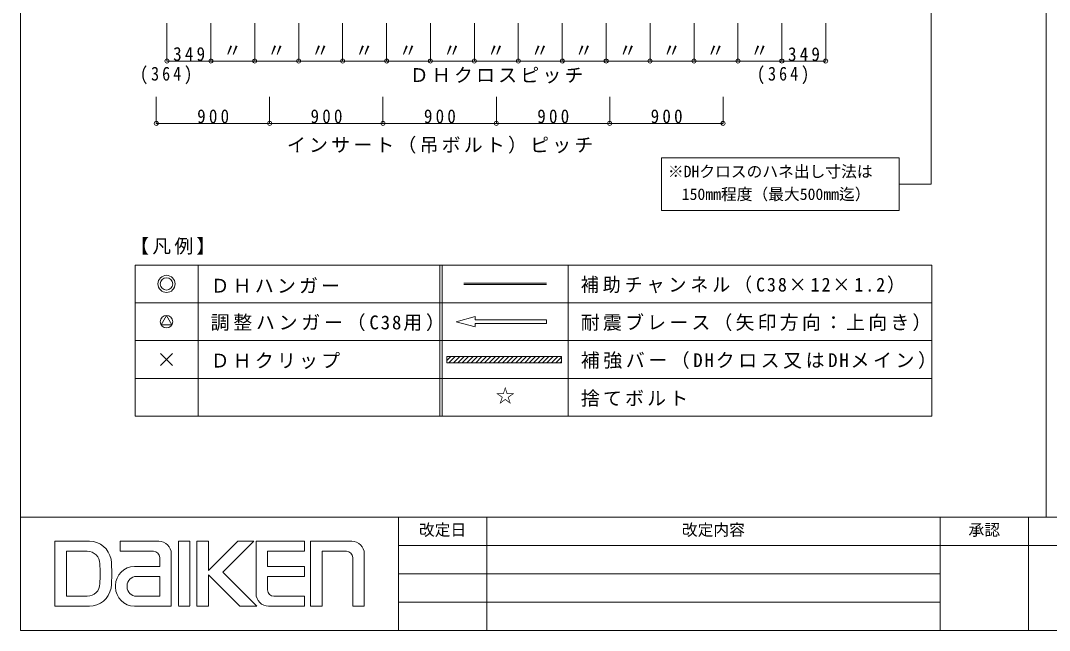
# Model space of a CAD drawing. Units: millimetres on the paper, enlarged 20 times, with parts at other scales. Extents: x -4155 to 4045, y -2866 to 2834.
# Drawn here: x -4155 to -888, y -2866 to -930 of the extents above; entities that cross this region are included whole.
import ezdxf
from ezdxf.enums import TextEntityAlignment as Align

# ---------------------------------------------------------------- set-up
doc = ezdxf.new("R2010")
doc.units = ezdxf.units.MM
doc.header["$LTSCALE"] = 20
for name, color, linetype, lineweight in [('0-3_文字', 7, 'Continuous', 9), ('F-0_図枠', 7, 'Continuous', 9), ('F-1_レイアウト', 7, 'Continuous', 9)]:
    doc.layers.add(name, color=color, linetype=linetype, lineweight=lineweight)
doc.styles.add('ＭＳ ゴシック', font='')
doc.styles.get('ＭＳ ゴシック').set_extended_font_data('MS Gothic')

msp = doc.modelspace()

# ---------------------------------------------------------------- linework, layer by layer
at = {"layer": '0-3_文字'}
for p, q in [((-1263.57, -828.18), (-1263.57, -1449.12)), ((-3690.03, -1058.22), (-3690.03, -938.22)), ((-3550.57, -1058.22), (-3550.57, -938.22)), ((-3411.11, -1058.22), (-3411.11, -938.22)), ((-3271.65, -1058.22), (-3271.65, -938.22)), ((-3132.19, -1058.22), (-3132.19, -938.22)), ((-2992.73, -1058.22), (-2992.73, -938.22)), ((-2853.27, -1058.22), (-2853.27, -938.22)), ((-2713.81, -1058.22), (-2713.81, -938.22)), ((-2574.35, -1058.22), (-2574.35, -938.22)), ((-2434.89, -1058.22), (-2434.89, -938.22)), ((-2295.43, -1058.22), (-2295.43, -938.22)), ((-2155.97, -1058.22), (-2155.97, -938.22)), ((-2016.51, -1058.22), (-2016.51, -938.22)), ((-1877.05, -1058.22), (-1877.05, -938.22)), ((-1737.59, -1058.22), (-1737.59, -938.22)), ((-1598.13, -1058.22), (-1598.13, -938.22)), ((-3690.03, -1058.22), (-1598.13, -1058.22)), ((-3724.08, -1256.06), (-3724.08, -1171.58)), ((-3364.08, -1256.06), (-3364.08, -1171.58)), ((-3724.08, -1256.06), (-3364.08, -1256.06)), ((-2119.43, -1365.12), (-1365.4, -1365.12)), ((-2119.43, -1365.12), (-2119.43, -1533.12)), ((-1365.4, -1365.12), (-1365.4, -1449.12)), ((-1263.57, -1449.12), (-1365.4, -1449.12)), ((-1365.4, -1449.12), (-1365.4, -1533.12)), ((-2119.43, -1533.12), (-1365.4, -1533.12)), ((-3791.38, -1705.65), (-1261.4, -1705.65)), ((-3791.38, -1705.65), (-1261.4, -1705.65)), ((-3791.38, -1705.65), (-3791.38, -2065.65)), ((-3791.38, -1705.65), (-3791.38, -2185.65)), ((-3591.38, -1705.65), (-3591.38, -2065.65)), ((-3591.38, -1705.65), (-3591.38, -2185.65)), ((-2823.86, -1705.65), (-2823.86, -2065.65)), ((-2823.86, -1705.65), (-2823.86, -2185.65)), ((-2815.86, -1705.65), (-2815.86, -2065.65)), ((-2815.86, -1705.65), (-2815.86, -2185.65)), ((-2415.86, -1705.65), (-2415.86, -2065.65)), ((-2415.86, -1705.65), (-2415.86, -2185.65)), ((-1261.4, -1705.65), (-1261.4, -2065.65)), ((-1261.4, -1705.65), (-1261.4, -2185.65)), ((-2747.31, -1763.65), (-2484.41, -1763.65)), ((-2747.31, -1763.65), (-2484.41, -1763.65)), ((-2747.31, -1767.65), (-2484.41, -1767.65)), ((-2747.31, -1767.65), (-2484.41, -1767.65)), ((-3791.38, -1825.65), (-1261.4, -1825.65)), ((-3791.38, -1825.65), (-1261.4, -1825.65)), ((-3691.38, -1865.87), (-3708.51, -1895.54)), ((-3691.38, -1865.87), (-3708.51, -1895.54)), ((-3674.25, -1895.54), (-3691.38, -1865.87)), ((-3674.25, -1895.54), (-3691.38, -1865.87)), ((-2772.23, -1885.7), (-2711.41, -1869.41)), ((-2772.23, -1885.7), (-2711.41, -1869.41)), ((-2772.23, -1885.7), (-2711.41, -1902)), ((-2772.23, -1885.7), (-2711.41, -1902)), ((-2711.41, -1869.41), (-2711.41, -1879.7)), ((-2711.41, -1869.41), (-2711.41, -1879.7)), ((-2711.41, -1879.7), (-2484.41, -1879.7)), ((-2711.41, -1879.7), (-2484.41, -1879.7)), ((-2711.21, -1891.7), (-2484.41, -1891.7)), ((-2711.21, -1901.23), (-2711.21, -1891.7)), ((-2711.21, -1891.7), (-2484.41, -1891.7)), ((-2711.21, -1901.23), (-2711.21, -1891.7)), ((-2484.41, -1879.7), (-2484.41, -1891.7)), ((-2484.41, -1879.7), (-2484.41, -1891.7)), ((-3708.51, -1895.54), (-3674.25, -1895.54)), ((-3708.51, -1895.54), (-3674.25, -1895.54)), ((-3791.38, -1945.65), (-1261.4, -1945.65)), ((-3791.38, -1945.65), (-1261.4, -1945.65)), ((-3710.65, -2024.91), (-3672.11, -1986.38)), ((-3710.65, -1986.38), (-3672.11, -2024.91)), ((-3710.65, -2024.91), (-3672.11, -1986.38)), ((-3710.65, -1986.38), (-3672.11, -2024.91)), ((-2800.85, -1996.39), (-2436.85, -1996.39)), ((-2800.85, -2016.39), (-2800.85, -1996.39)), ((-2800.85, -2008.51), (-2788.73, -1996.39)), ((-2800.85, -1996.39), (-2436.85, -1996.39)), ((-2800.85, -2016.39), (-2800.85, -1996.39)), ((-2800.85, -2008.51), (-2788.73, -1996.39)), ((-2436.85, -2016.39), (-2800.85, -2016.39)), ((-2436.85, -2016.39), (-2800.85, -2016.39)), ((-2794.59, -2016.39), (-2774.59, -1996.39)), ((-2794.59, -2016.39), (-2774.59, -1996.39)), ((-2791.09, -1996.39), (-2709.09, -1996.39)), ((-2791.09, -1996.39), (-2709.09, -1996.39)), ((-2780.44, -2016.39), (-2760.44, -1996.39)), ((-2780.44, -2016.39), (-2760.44, -1996.39)), ((-2766.3, -2016.39), (-2746.3, -1996.39)), ((-2766.3, -2016.39), (-2746.3, -1996.39)), ((-2752.16, -2016.39), (-2732.16, -1996.39)), ((-2752.16, -2016.39), (-2732.16, -1996.39)), ((-2499.09, -1996.39), (-2739.09, -1996.39)), ((-2499.09, -1996.39), (-2739.09, -1996.39)), ((-2738.02, -2016.39), (-2718.02, -1996.39)), ((-2738.02, -2016.39), (-2718.02, -1996.39)), ((-2723.88, -2016.39), (-2703.88, -1996.39)), ((-2723.88, -2016.39), (-2703.88, -1996.39)), ((-2709.73, -2016.39), (-2689.73, -1996.39)), ((-2709.73, -2016.39), (-2689.73, -1996.39)), ((-2695.59, -2016.39), (-2675.59, -1996.39)), ((-2695.59, -2016.39), (-2675.59, -1996.39)), ((-2681.45, -2016.39), (-2661.45, -1996.39)), ((-2681.45, -2016.39), (-2661.45, -1996.39)), ((-2667.31, -2016.39), (-2647.31, -1996.39)), ((-2667.31, -2016.39), (-2647.31, -1996.39)), ((-2653.16, -2016.39), (-2633.16, -1996.39)), ((-2653.16, -2016.39), (-2633.16, -1996.39)), ((-2639.02, -2016.39), (-2619.02, -1996.39)), ((-2639.02, -2016.39), (-2619.02, -1996.39)), ((-2624.88, -2016.39), (-2604.88, -1996.39)), ((-2624.88, -2016.39), (-2604.88, -1996.39)), ((-2610.74, -2016.39), (-2590.74, -1996.39)), ((-2610.74, -2016.39), (-2590.74, -1996.39)), ((-2596.6, -2016.39), (-2576.6, -1996.39)), ((-2596.6, -2016.39), (-2576.6, -1996.39)), ((-2582.45, -2016.39), (-2562.45, -1996.39)), ((-2582.45, -2016.39), (-2562.45, -1996.39)), ((-2568.31, -2016.39), (-2548.31, -1996.39)), ((-2568.31, -2016.39), (-2548.31, -1996.39)), ((-2554.17, -2016.39), (-2534.17, -1996.39)), ((-2554.17, -2016.39), (-2534.17, -1996.39)), ((-2540.03, -2016.39), (-2520.03, -1996.39)), ((-2540.03, -2016.39), (-2520.03, -1996.39)), ((-2529.09, -1996.39), (-2447.09, -1996.39)), ((-2529.09, -1996.39), (-2447.09, -1996.39)), ((-2525.89, -2016.39), (-2505.89, -1996.39)), ((-2525.89, -2016.39), (-2505.89, -1996.39)), ((-2511.74, -2016.39), (-2491.74, -1996.39)), ((-2511.74, -2016.39), (-2491.74, -1996.39)), ((-2497.6, -2016.39), (-2477.6, -1996.39)), ((-2497.6, -2016.39), (-2477.6, -1996.39)), ((-2483.46, -2016.39), (-2463.46, -1996.39)), ((-2483.46, -2016.39), (-2463.46, -1996.39)), ((-2469.32, -2016.39), (-2449.32, -1996.39)), ((-2469.32, -2016.39), (-2449.32, -1996.39)), ((-2455.18, -2016.39), (-2436.85, -1998.06)), ((-2455.18, -2016.39), (-2436.85, -1998.06)), ((-2441.03, -2016.39), (-2436.85, -2012.21)), ((-2441.03, -2016.39), (-2436.85, -2012.21)), ((-2436.85, -1996.39), (-2436.85, -2016.39)), ((-2436.85, -1996.39), (-2436.85, -2016.39)), ((-3791.38, -2065.65), (-1261.4, -2065.65)), ((-3791.38, -2065.65), (-1261.4, -2065.65)), ((-3791.38, -2185.65), (-1261.4, -2185.65))]:
    msp.add_line(p, q, dxfattribs=at)
for points in [[(-3364.08, -1256.06), (-3004.08, -1256.06), (-3004.08, -1171.58)], [(-3004.08, -1256.06), (-2644.08, -1256.06), (-2644.08, -1171.58)], [(-2644.08, -1256.06), (-2284.08, -1256.06), (-2284.08, -1171.58)], [(-2284.08, -1256.06), (-1924.08, -1256.06), (-1924.08, -1171.58)]]:
    msp.add_lwpolyline(points, dxfattribs=at)
for centre, radius in [((-3690.03, -1058.22), 6.38), ((-3550.57, -1058.22), 6.38), ((-3411.11, -1058.22), 6.38), ((-3271.65, -1058.22), 6.38), ((-3132.19, -1058.22), 6.38), ((-2992.73, -1058.22), 6.38), ((-2853.27, -1058.22), 6.38), ((-2713.81, -1058.22), 6.38), ((-2574.35, -1058.22), 6.38), ((-2434.89, -1058.22), 6.38), ((-2295.43, -1058.22), 6.38), ((-2155.97, -1058.22), 6.38), ((-2016.51, -1058.22), 6.38), ((-1877.05, -1058.22), 6.38), ((-1737.59, -1058.22), 6.38), ((-1598.13, -1058.22), 6.38), ((-3724.08, -1256.06), 6.38), ((-3364.08, -1256.06), 6.38), ((-3004.08, -1256.06), 6.38), ((-2644.08, -1256.06), 6.38), ((-2284.08, -1256.06), 6.38), ((-1924.08, -1256.06), 6.38), ((-3691.38, -1765.65), 27.25), ((-3691.38, -1765.65), 27.25), ((-3691.38, -1765.65), 19.78), ((-3691.38, -1765.65), 19.78), ((-3691.38, -1885.65), 19.78), ((-3691.38, -1885.65), 19.78)]:
    msp.add_circle(centre, radius, dxfattribs=at)
at = {"layer": 'F-0_図枠'}
for p, q in [((-4154.85, -2865.65), (-4154.85, 2834.35)), ((-4154.85, -2505.65), (4045.15, -2505.65)), ((-2954.85, -2505.65), (-2954.85, -2865.65)), ((-2674.85, -2865.65), (-2674.85, -2505.65)), ((-1234.85, -2865.65), (-1234.85, -2505.65)), ((-954.85, -2865.65), (-954.85, -2505.65)), ((-4046.25, -2788.65), (-4046.25, -2582.64)), ((-3936.49, -2582.64), (-4046.25, -2582.64)), ((-3838.93, -2614.13), (-3838.93, -2582.64)), ((-3716.22, -2582.64), (-3838.93, -2582.64)), ((-3653.92, -2786.03), (-3653.92, -2582.64)), ((-3594.87, -2788.65), (-3594.87, -2582.64)), ((-3558.13, -2582.64), (-3594.87, -2582.64)), ((-3558.13, -2675.81), (-3464.97, -2582.64)), ((-3558.13, -2675.81), (-3558.13, -2582.64)), ((-3512.21, -2681.05), (-3413.79, -2582.64)), ((-3413.79, -2582.64), (-3464.97, -2582.64)), ((-3253.71, -2582.64), (-3407.23, -2582.64)), ((-3407.23, -2748.65), (-3407.23, -2582.64)), ((-3253.71, -2582.64), (-3253.71, -2614.13)), ((-3234.03, -2788.65), (-3234.03, -2582.64)), ((-3103.45, -2582.64), (-3234.03, -2582.64)), ((-2954.85, -2595.65), (-394.85, -2595.65)), ((-4009.51, -2757.16), (-4009.51, -2614.13)), ((-3943.23, -2614.13), (-4009.51, -2614.13)), ((-3732.96, -2614.13), (-3838.93, -2614.13)), ((-3712.96, -2634.13), (-3712.96, -2662.68)), ((-3676.22, -2622.64), (-3676.22, -2788.65)), ((-3253.71, -2614.13), (-3370.49, -2614.13)), ((-3370.49, -2662.68), (-3370.49, -2614.13)), ((-3197.29, -2788.65), (-3197.29, -2614.13)), ((-3120.19, -2614.13), (-3197.29, -2614.13)), ((-3100.19, -2634.13), (-3100.19, -2788.65)), ((-3063.45, -2622.64), (-3063.45, -2788.65)), ((-3793.36, -2662.68), (-3712.96, -2662.68)), ((-3253.71, -2662.68), (-3370.49, -2662.68)), ((-3253.71, -2662.68), (-3253.71, -2694.18)), ((-3786.62, -2694.18), (-3712.96, -2694.18)), ((-3712.96, -2694.18), (-3712.96, -2757.16)), ((-3558.13, -2688.93), (-3458.41, -2788.65)), ((-3558.13, -2788.65), (-3558.13, -2688.93)), ((-3512.21, -2681.05), (-3404.61, -2788.65)), ((-3253.71, -2694.18), (-3370.49, -2694.18)), ((-3370.49, -2737.16), (-3370.49, -2694.18)), ((-2954.85, -2685.65), (-1234.85, -2685.65)), ((-3853.36, -2728.65), (-3853.36, -2722.68)), ((-3816.62, -2727.16), (-3816.62, -2724.18)), ((-3943.23, -2757.16), (-4009.51, -2757.16)), ((-3786.62, -2757.16), (-3712.96, -2757.16)), ((-3350.49, -2757.16), (-3253.71, -2757.16)), ((-3253.71, -2757.16), (-3253.71, -2788.65)), ((-2954.85, -2775.65), (-1234.85, -2775.65)), ((-3936.49, -2788.65), (-4046.25, -2788.65)), ((-3793.36, -2788.65), (-3676.22, -2788.65)), ((-3653.92, -2788.65), (-3617.18, -2788.65)), ((-3594.87, -2788.65), (-3558.13, -2788.65)), ((-3458.41, -2788.65), (-3404.61, -2788.65)), ((-3367.23, -2788.65), (-3253.71, -2788.65)), ((-3234.03, -2788.65), (-3197.29, -2788.65)), ((-3100.19, -2788.65), (-3063.45, -2788.65)), ((-4154.85, -2865.65), (4045.15, -2865.65))]:
    msp.add_line(p, q, dxfattribs=at)
msp.add_lwpolyline([(-3617.18, -2787.34), (-3617.18, -2582.64), (-3653.92, -2582.64)], dxfattribs=at)
for centre, radius, start, end in [((-3936.49, -2652.64), 70, 10.62488, 90), ((-3716.22, -2622.64), 40, 0, 90), ((-3103.45, -2622.64), 40, 0, 90), ((-3943.23, -2654.13), 40, 0, 90), ((-4291.42, -2685.65), 426.21, 353.81627, 6.18373), ((-3732.96, -2634.13), 20, 0, 90), ((-3120.19, -2634.13), 20, 0, 90), ((-4433.16, -2685.65), 530.87, 356.59695, 3.40305), ((-3793.36, -2722.68), 60, 90, 180), ((-3786.62, -2724.18), 30, 90, 180), ((-3943.23, -2717.16), 40, 270, 0), ((-3936.49, -2718.65), 70, 270, 349.37512), ((-3793.36, -2728.65), 60, 180, 270), ((-3786.62, -2727.16), 30, 180, 270), ((-3350.49, -2737.16), 20, 180, 270), ((-3367.23, -2748.65), 40, 180, 270)]:
    msp.add_arc(centre, radius, start, end, dxfattribs=at)
at = {"layer": 'F-1_レイアウト'}
msp.add_line((-897.93, -2505.65), (-897.93, 2834.35), dxfattribs=at)

# ---------------------------------------------------------------- texts
at = {"layer": '0-3_文字', "style": 'ＭＳ ゴシック'}
for s, height, p in [('〃', 43.99, (-3512.14, -1058.98)), ('〃', 43.99, (-3372.68, -1058.98)), ('〃', 43.99, (-3233.22, -1058.98)), ('〃', 43.99, (-3093.76, -1058.98)), ('〃', 43.99, (-2954.3, -1058.98)), ('〃', 43.99, (-2814.84, -1058.98)), ('〃', 43.99, (-2675.38, -1058.98)), ('〃', 43.99, (-2535.92, -1058.98)), ('〃', 43.99, (-2396.46, -1058.98)), ('〃', 43.99, (-2257, -1058.98)), ('〃', 43.99, (-2117.54, -1058.98)), ('〃', 43.99, (-1978.08, -1058.98)), ('〃', 43.99, (-1838.62, -1058.98)), ('※DHクロスのハネ出し寸法は', 36.66, (-2099.43, -1438.12)), ('150mm程度（最大500mm迄）', 36.66, (-2055.47, -1510.12)), ('☆', 43.99, (-2645.86, -2155.65))]:
    msp.add_text(s, height=height, dxfattribs=at).set_placement(p, align=Align.BOTTOM_LEFT)
at = {"layer": '0-3_文字', "char_height": 43.99, "attachment_point": 7, "style": 'ＭＳ ゴシック'}
for s, insert in [('\\T1.38;\\W0.9;349', (-3670.3, -1058.22)), ('\\T1.38;\\W0.9;349', (-1718.06, -1058.98)), ('\\T1.38;\\W0.85;(364)', (-3775.62, -1131.8)), ('\\T1.17;ＤＨクロスピッチ', (-2919.08, -1129.23)), ('\\T1.38;\\W0.85;(364)', (-1816.57, -1131.8)), ('\\T1.38;\\W0.9;900', (-3594.08, -1256.06)), ('\\T1.38;\\W0.9;900', (-3234.08, -1256.06)), ('\\T1.38;\\W0.9;900', (-2874.08, -1256.06)), ('\\T1.38;\\W0.9;900', (-2514.08, -1256.06)), ('\\T1.38;\\W0.9;900', (-2154.08, -1256.06)), ('\\T1.17;インサート（吊ボルト）ピッチ', (-3309.08, -1352.13)), ('\\T1.17;【凡例】', (-3807.02, -1672.71)), ('\\T1.17;【凡例】', (-3807.02, -1672.71)), ('\\T1.17;ＤＨハンガー', (-3551.38, -1795.65)), ('\\T1.17;ＤＨハンガー', (-3551.38, -1795.65)), ('\\T1.22;\\W0.95;補助チャンネル（C38×12×1.2）', (-2375.86, -1795.65)), ('\\T1.22;\\W0.95;補助チャンネル（C38×12×1.2）', (-2375.86, -1795.65)), ('\\T1.2;調整ハンガー（C38用）', (-3551.38, -1915.65)), ('\\T1.2;調整ハンガー（C38用）', (-3551.38, -1915.65)), ('\\T1.17;耐震ブレース（矢印方向：上向き）', (-2375.86, -1915.65)), ('\\T1.17;耐震ブレース（矢印方向：上向き）', (-2375.86, -1915.65)), ('\\T1.17;ＤＨクリップ', (-3551.38, -2035.65)), ('\\T1.17;ＤＨクリップ', (-3551.38, -2035.65)), ('\\T1.19;補強バー（DHクロス又はDHメイン）', (-2375.86, -2035.65)), ('\\T1.19;補強バー（DHクロス又はDHメイン）', (-2375.86, -2035.65)), ('\\T1.17;捨てボルト', (-2375.86, -2155.65))]:
    msp.add_mtext(s, dxfattribs=dict(at, insert=insert))
at = {"layer": 'F-0_図枠', "style": 'ＭＳ ゴシック'}
for s, p in [('改定日', (-2889.85, -2575.65)), ('改定内容', (-2054.85, -2575.65)), ('承認', (-1144.85, -2575.65))]:
    msp.add_text(s, height=36.66, dxfattribs=at).set_placement(p, align=Align.BOTTOM_LEFT)

doc.saveas('drawing.dxf')
